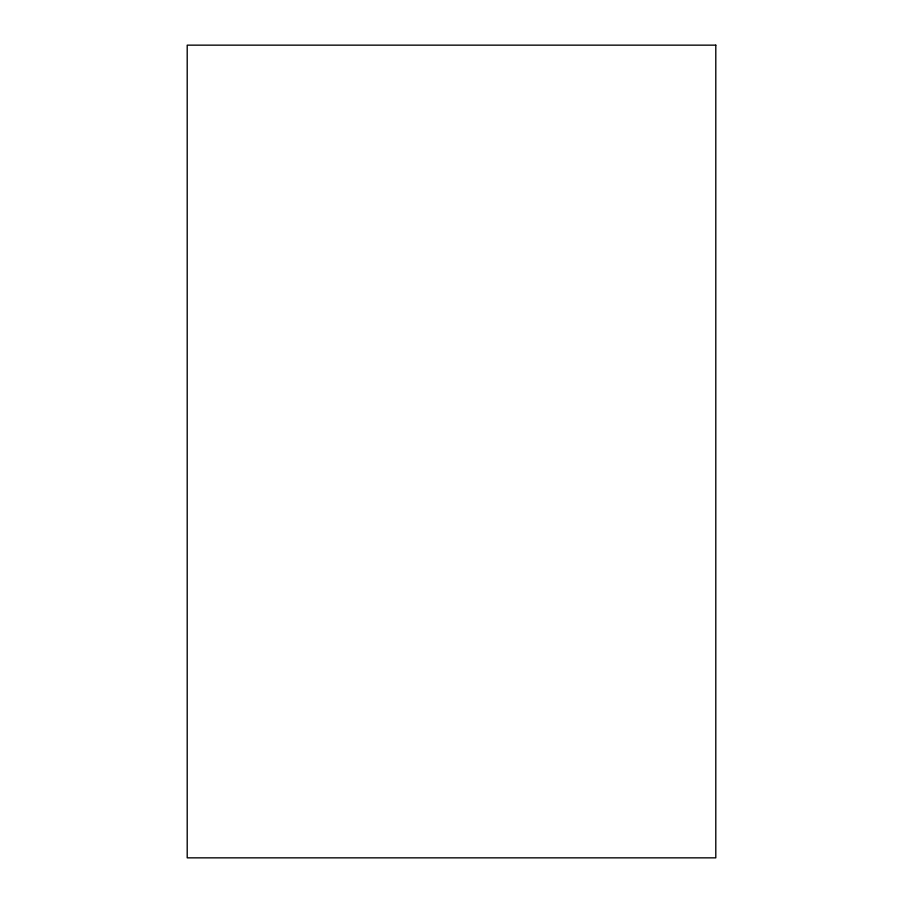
<?xml version="1.0" encoding="UTF-8"?>
<svg xmlns="http://www.w3.org/2000/svg" width="903" height="903" viewBox="0 0 903 903"><rect width="100%" height="100%" fill="white"/><g stroke="black" fill="none" stroke-linecap="round" stroke-linejoin="round"><path stroke-width="1.35" d="M715.797 45.15L187.203 45.15L187.203 857.85L715.797 857.85L715.797 45.15"/></g></svg>
